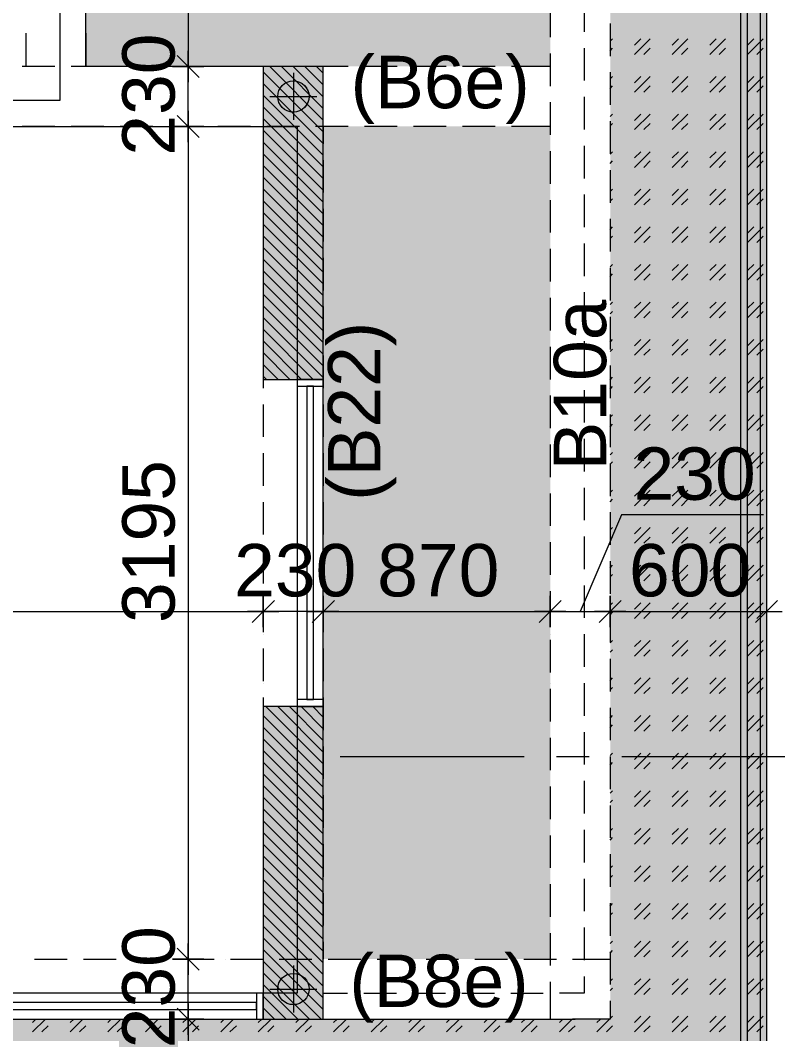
# Model space of a CAD drawing. Header units: millimetres. Extents: x -1303 to 98744, y -1303 to 90097.
# Drawn here: x 72362 to 75293, y 65976 to 69865 of the extents above; entities that cross this region are included whole.
import ezdxf

# ---------------------------------------------------------------- set-up
doc = ezdxf.new("R2010")
doc.units = ezdxf.units.MM
doc.layers.add('PDF_Geometry', color=7, linetype='Continuous')
doc.layers.add('PDF_Text', color=7, linetype='Continuous')
doc.layers.add('PDF_Solid Fills', color=192, linetype='Continuous', true_color=0xc2c0c0c0)
doc.styles.add('PDF ArialMT', font='arial.ttf')

msp = doc.modelspace()

# ---------------------------------------------------------------- linework, layer by layer
at = {"layer": 'PDF_Geometry', "color": 9, "lineweight": 0, "true_color": 0xc0c0c0}
for points in [[(74023.61861, 81272.1461), (75223.66506, 81272.1461), (75223.66506, 65432.01731), (71793.62796, 65432.01731)], [(74023.61861, 81247.60021), (75199.11916, 81247.60021), (75199.11916, 65457.40619), (71793.62796, 65457.40619)], [(74023.61861, 81197.67369), (75149.19264, 81197.67369), (75149.19264, 65507.33684), (71793.62796, 65507.33684)], [(74023.61861, 81172.2848), (75123.80375, 81172.2848), (75123.80375, 65531.87861), (71793.62796, 65531.87861)], [(74523.7764, 69946.16488), (74523.7764, 69820.90641)], [(74623.6377, 69852.22103), (74623.6377, 69726.97084)], [(74523.7764, 69758.28545), (74523.7764, 69633.87825)], [(74623.6377, 69665.19286), (74623.6377, 69539.94267)], [(74523.7764, 69571.24902), (74523.7764, 69445.99883)], [(74623.6377, 69477.31344), (74623.6377, 69352.06324)], [(74523.7764, 69383.37786), (74523.7764, 69258.1194)], [(74623.6377, 69289.43402), (74623.6377, 69165.02681)], [(74523.7764, 69196.34143), (74523.7764, 69071.09123)], [(74623.6377, 69102.40585), (74623.6377, 68977.15566)], [(74523.7764, 69008.462), (74523.7764, 68883.21181)], [(74623.6377, 68914.52643), (74623.6377, 68790.11922)], [(74523.7764, 68821.43384), (74523.7764, 68696.18364)], [(74623.6377, 68727.49826), (74623.6377, 68602.2398)], [(74523.7764, 68633.55442), (74523.7764, 68508.30422)], [(74623.6377, 68539.61883), (74623.6377, 68414.36864)], [(74523.7764, 68445.67499), (74523.7764, 68321.27605)], [(74623.6377, 68352.5824), (74623.6377, 68227.33221)], [(74523.7764, 68258.64682), (74523.7764, 68133.39663)], [(74623.6377, 68164.71125), (74623.6377, 68039.45278)], [(74523.7764, 68070.7674), (74523.7764, 67946.36433)], [(74623.6377, 67977.67481), (74623.6377, 67852.42462)], [(74523.7764, 67883.73923), (74523.7764, 67758.4849)], [(74623.6377, 67789.79952), (74623.6377, 67664.5452)], [(74523.7764, 67695.85981), (74523.7764, 67571.45261)], [(74623.6377, 67601.92009), (74623.6377, 67477.51702)], [(74523.7764, 67508.8275), (74523.7764, 67383.57732)], [(74623.6377, 67414.8878), (74623.6377, 67289.6376)], [(74523.7764, 67320.95221), (74523.7764, 67195.69789)], [(74623.6377, 67227.01251), (74623.6377, 67102.6053)], [(74523.7764, 67133.91992), (74523.7764, 67008.66559)], [(74623.6377, 67039.9802), (74623.6377, 66914.73001)], [(74523.7764, 66946.04049), (74523.7764, 66820.7903)], [(74623.6377, 66852.10078), (74623.6377, 66727.69771)], [(74523.7764, 66758.1652), (74523.7764, 66633.758)], [(74623.6377, 66665.07261), (74623.6377, 66539.81828)], [(74523.7764, 66571.1329), (74523.7764, 66445.87858)], [(74623.6377, 66477.19319), (74623.6377, 66351.94299)], [(74523.7764, 66383.25347), (74523.7764, 66258.8504)], [(74623.6377, 66290.16089), (74623.6377, 66164.9107)], [(74523.7764, 66196.22118), (74523.7764, 66131.90596), (74429.84082, 66131.90596)], [(73523.45256, 66131.90596), (73617.39641, 66131.90596)], [(73680.01737, 66131.90596), (73805.27583, 66131.90596)], [(73867.8968, 66131.90596), (73992.304, 66131.90596)], [(74054.93323, 66131.90596), (74180.18342, 66131.90596)], [(74242.80438, 66131.90596), (74367.21159, 66131.90596)], [(74623.6377, 66102.2856), (74623.6377, 66032.04053), (74479.76734, 66032.04053)], [(73523.45256, 66032.04053), (73667.32293, 66032.04053)], [(73729.95216, 66032.04053), (73855.20235, 66032.04053)], [(73917.83158, 66032.04053), (74042.23879, 66032.04053)], [(74104.85975, 66032.04053), (74230.10994, 66032.04053)], [(74292.73917, 66032.04053), (74417.98937, 66032.04053)]]:
    msp.add_lwpolyline(points, dxfattribs=at)
at = {"layer": 'PDF_Geometry', "color": 122, "lineweight": 0, "true_color": 0x00b88a}
for points in [[(73005.52587, 75592.64692), (73005.52587, 75612.11835), (73005.52587, 69707.50767), (73005.52587, 69726.97084)], [(73005.52587, 69456.99902), (73005.52587, 69687.19326)], [(73005.52587, 69417.22971), (73005.52587, 69437.53586), (73005.52587, 66282.54505), (73005.52587, 66302.00821)], [(75211.8136, 67967.52174), (74667.64677, 67967.52174), (74508.54472, 67596.84149)], [(75181.35025, 67553.68369), (75265.97987, 67639.15631)], [(75223.66506, 67656.92935), (75223.66506, 67536.75776)], [(68724.10977, 67596.84149), (68703.79535, 67596.84149), (73273.79516, 67596.84149), (73253.48901, 67596.84149)], [(73523.45256, 67596.84149), (73294.10958, 67596.84149)], [(73564.0814, 67596.84149), (73543.76698, 67596.84149), (74373.9803, 67596.84149)], [(74413.75789, 67596.84149), (74604.17455, 67596.84149)], [(74643.95212, 67596.84149), (75204.2019, 67596.84149)], [(75163.58134, 67596.84149), (75283.74879, 67596.84149)], [(73005.52587, 66032.04053), (73005.52587, 66262.23477)], [(73005.52587, 65992.26708), (73005.52587, 66012.57737), (73005.52587, 61952.04542), (73005.52587, 61972.35983)]]:
    msp.add_lwpolyline(points, dxfattribs=at)
at = {"layer": 'PDF_Geometry', "color": 9, "lineweight": 0, "true_color": 0xc0c0c0}
for points in [[(73423.59126, 69456.99902), (73423.59126, 68487.14681), (73523.45256, 68487.14681), (73523.45256, 69687.19326), (72613.68408, 69687.19326), (72613.68408, 69987.62844), (72513.82278, 69987.62844), (72513.82278, 69556.8686), (69473.92495, 69556.8686), (69473.92495, 69456.99902)], [(73423.59126, 68460.91494), (73523.45422, 68460.91494), (73523.45422, 68487.15012), (73423.59126, 68487.15012)], [(73423.59126, 67232.09111), (73523.45422, 67232.09111), (73523.45422, 68487.14849), (73423.59126, 68487.14849)], [(73460.8316, 67258.32299), (73487.06678, 67258.32299), (73487.06678, 68460.91003), (73460.8316, 68460.91003)], [(73423.59126, 67232.09111), (73523.45422, 67232.09111), (73523.45422, 67258.32629), (73423.59126, 67258.32629)], [(73423.59126, 67232.09111), (73423.59126, 66131.90596), (73294.10958, 66131.90596), (73294.10958, 66032.04053), (73523.45256, 66032.04053), (73523.45256, 67232.09111)], [(71793.62796, 66032.04053), (73294.11126, 66032.04053), (73294.11126, 66131.90348), (71793.62796, 66131.90348)], [(73267.87771, 66032.04053), (73294.11289, 66032.04053), (73294.11289, 66131.90348), (73267.87771, 66131.90348)], [(71819.85984, 66069.27674), (73267.8728, 66069.27674), (73267.8728, 66095.51192), (71819.85984, 66095.51192)]]:
    msp.add_lwpolyline(points, close=True, dxfattribs=at)
at = {"layer": 'PDF_Geometry', "color": 157, "lineweight": 0, "true_color": 0x3f5f7f}
for points in [[(74393.45174, 69925.00747), (74393.45174, 69799.74901)], [(74623.6377, 69852.22103), (74623.6377, 69726.97084)], [(72383.49811, 69815.83194), (72383.49811, 69687.19326)], [(72613.68408, 69815.83194), (72613.68408, 69687.19326)], [(74393.45174, 69737.12804), (74393.45174, 69611.87785)], [(72495.2026, 69687.19326), (72369.95241, 69687.19326)], [(72682.23904, 69687.19326), (72557.83183, 69687.19326)], [(72870.11846, 69687.19326), (72744.86, 69687.19326)], [(73057.98962, 69687.19326), (72932.73943, 69687.19326)], [(73245.02605, 69687.19326), (73119.77586, 69687.19326)], [(73432.90548, 69687.19326), (73307.64701, 69687.19326)], [(73619.93364, 69687.19326), (73494.68345, 69687.19326)], [(73807.81306, 69687.19326), (73682.56288, 69687.19326)], [(73994.84124, 69687.19326), (73870.43403, 69687.19326)], [(74182.72066, 69687.19326), (74057.47046, 69687.19326)], [(74393.45174, 69687.19326), (74245.34989, 69687.19326)], [(74623.6377, 69665.19286), (74623.6377, 69539.94267)], [(74393.45174, 69550.09161), (74393.45174, 69424.84142)], [(72495.2026, 69456.99902), (72369.95241, 69456.99902)], [(72682.23904, 69456.99902), (72557.83183, 69456.99902)], [(72870.11846, 69456.99902), (72744.86, 69456.99902)], [(73057.98962, 69456.99902), (72932.73943, 69456.99902)], [(73245.02605, 69456.99902), (73119.77586, 69456.99902)], [(73294.10958, 69456.99902), (73294.10958, 69390.98957)], [(73432.90548, 69456.99902), (73307.64701, 69456.99902)], [(73619.93364, 69456.99902), (73494.68345, 69456.99902)], [(73523.45256, 69456.99902), (73523.45256, 69390.98957)], [(73807.81306, 69456.99902), (73682.56288, 69456.99902)], [(73994.84124, 69456.99902), (73870.43403, 69456.99902)], [(74182.72066, 69456.99902), (74057.47046, 69456.99902)], [(74393.45174, 69456.99902), (74245.34989, 69456.99902)], [(74623.6377, 69477.31344), (74623.6377, 69352.06324)], [(74393.45174, 69362.22046), (74393.45174, 69236.96199)], [(73294.10958, 69328.36861), (73294.10958, 69203.9614)], [(73523.45256, 69328.36861), (73523.45256, 69203.9614)], [(74623.6377, 69289.43402), (74623.6377, 69165.02681)], [(74393.45174, 69175.18402), (74393.45174, 69049.93383)], [(73294.10958, 69141.33217), (73294.10958, 69016.08198)], [(73523.45256, 69141.33217), (73523.45256, 69016.08198)], [(74623.6377, 69102.40585), (74623.6377, 68977.15566)], [(74393.45174, 68987.30459), (74393.45174, 68862.05441)], [(73294.10958, 68953.45274), (73294.10958, 68828.20256)], [(73523.45256, 68953.45274), (73523.45256, 68828.20256)], [(74623.6377, 68914.52643), (74623.6377, 68790.11922)], [(74393.45174, 68799.43344), (74393.45174, 68675.02623)], [(73294.10958, 68766.42458), (73294.10958, 68641.17438)], [(73523.45256, 68766.42458), (73523.45256, 68641.17438)], [(74623.6377, 68727.49826), (74623.6377, 68602.2398)], [(74393.45174, 68612.39701), (74393.45174, 68487.14681)], [(73294.10958, 68578.54516), (73294.10958, 68453.29496)], [(73523.45256, 68578.54516), (73523.45256, 68453.29496)], [(74623.6377, 68539.61883), (74623.6377, 68414.36864)], [(74393.45174, 68424.51758), (74393.45174, 68300.11865)], [(73294.10958, 68390.66573), (73294.10958, 68266.2668)], [(73523.45256, 68390.66573), (73523.45256, 68266.2668)], [(74623.6377, 68352.5824), (74623.6377, 68227.33221)], [(74393.45174, 68237.48942), (74393.45174, 68112.23922)], [(73294.10958, 68203.63756), (73294.10958, 68078.38737)], [(73523.45256, 68203.63756), (73523.45256, 68078.38737)], [(74623.6377, 68164.71125), (74623.6377, 68039.45278)], [(73294.10958, 68015.75814), (73294.10958, 67891.35507)], [(73523.45256, 68015.75814), (73523.45256, 67891.35507)], [(74393.45174, 68049.60999), (74393.45174, 67925.20692)], [(74623.6377, 67977.67481), (74623.6377, 67852.42462)], [(74393.45174, 67862.58182), (74393.45174, 67737.32749)], [(73294.10958, 67828.72997), (73294.10958, 67703.47564)], [(73523.45256, 67828.72997), (73523.45256, 67703.47564)], [(74623.6377, 67789.79952), (74623.6377, 67664.5452)], [(74393.45174, 67674.7024), (74393.45174, 67549.4522)], [(73294.10958, 67640.85055), (73294.10958, 67516.44335)], [(73523.45256, 67640.85055), (73523.45256, 67516.44335)], [(74623.6377, 67601.92009), (74623.6377, 67477.51702)], [(74393.45174, 67487.6701), (74393.45174, 67362.41991)], [(73294.10958, 67453.81825), (73294.10958, 67328.56806)], [(73523.45256, 67453.81825), (73523.45256, 67328.56806)], [(74623.6377, 67414.8878), (74623.6377, 67289.6376)], [(74393.45174, 67299.79481), (74393.45174, 67174.54048)], [(73294.10958, 67265.94296), (73294.10958, 67140.68863)], [(73523.45256, 67265.94296), (73523.45256, 67140.68863)], [(74623.6377, 67227.01251), (74623.6377, 67102.6053)], [(74393.45174, 67111.91539), (74393.45174, 66987.50819)], [(73294.10958, 67078.91066), (73294.10958, 66953.65633)], [(73523.45256, 67078.91066), (73523.45256, 66953.65633)], [(74623.6377, 67039.9802), (74623.6377, 66914.73001)], [(73294.10958, 66891.03123), (73294.10958, 66765.78104)], [(73523.45256, 66891.03123), (73523.45256, 66765.78104)], [(74393.45174, 66924.88308), (74393.45174, 66799.63289)], [(74623.6377, 66852.10078), (74623.6377, 66727.69771)], [(74393.45174, 66737.00779), (74393.45174, 66612.60059)], [(73294.10958, 66703.15594), (73294.10958, 66578.74874)], [(73523.45256, 66703.15594), (73523.45256, 66578.74874)], [(74623.6377, 66665.07261), (74623.6377, 66539.81828)], [(74393.45174, 66549.9755), (74393.45174, 66424.72117)], [(73294.10958, 66516.12365), (73294.10958, 66390.86932)], [(73523.45256, 66516.12365), (73523.45256, 66390.86932)], [(74623.6377, 66477.19319), (74623.6377, 66351.94299)], [(74393.45174, 66362.09607), (74393.45174, 66237.693)], [(73294.10958, 66328.24422), (73294.10958, 66262.23477)], [(73523.45256, 66328.24422), (73523.45256, 66262.23477)], [(74623.6377, 66290.16089), (74623.6377, 66164.9107)], [(72417.34996, 66262.23477), (72542.60015, 66262.23477)], [(72605.22112, 66262.23477), (72730.47958, 66262.23477)], [(72792.25755, 66262.23477), (72917.50775, 66262.23477)], [(72980.13698, 66262.23477), (73105.38717, 66262.23477)], [(73168.00813, 66262.23477), (73292.41534, 66262.23477)], [(73355.04456, 66262.23477), (73480.29476, 66262.23477)], [(73542.92399, 66262.23477), (73667.32293, 66262.23477)], [(73729.95216, 66262.23477), (73855.20235, 66262.23477)], [(73917.83158, 66262.23477), (74042.23879, 66262.23477)], [(74104.85975, 66262.23477), (74230.10994, 66262.23477)], [(74292.73917, 66262.23477), (74417.98937, 66262.23477)], [(74479.76734, 66262.23477), (74623.6377, 66262.23477)], [(74393.45174, 66175.06377), (74393.45174, 66032.04053)], [(74623.6377, 66102.2856), (74623.6377, 66032.04053), (74552.55378, 66032.04053)], [(72302.24871, 66032.04053), (72427.4989, 66032.04053)], [(72490.12813, 66032.04053), (72615.37833, 66032.04053)], [(72678.00755, 66032.04053), (72802.41476, 66032.04053)], [(72865.03573, 66032.04053), (72990.28592, 66032.04053)], [(73052.91515, 66032.04053), (73177.32235, 66032.04053)], [(73239.94331, 66032.04053), (73365.20178, 66032.04053)], [(73427.82274, 66032.04053), (73552.22994, 66032.04053)], [(73614.85918, 66032.04053), (73740.10936, 66032.04053)], [(73802.73033, 66032.04053), (73927.98879, 66032.04053)], [(73989.76676, 66032.04053), (74115.01696, 66032.04053)], [(74177.64619, 66032.04053), (74302.89638, 66032.04053)], [(74365.51734, 66032.04053), (74489.92455, 66032.04053)]]:
    msp.add_lwpolyline(points, dxfattribs=at)
at = {"layer": 'PDF_Geometry', "lineweight": 0}
for points in [[(75223.66506, 69852.22103), (75223.66506, 69726.97084)], [(74623.6377, 69784.51733), (74632.95192, 69793.83155)], [(74717.58155, 69733.73956), (74777.66528, 69793.83155)], [(74717.58155, 69769.28565), (74741.27619, 69793.83155)], [(74861.45191, 69733.73956), (74921.53565, 69793.83155)], [(74861.45191, 69769.28565), (74885.98954, 69793.83155)], [(75006.16527, 69733.73956), (75066.25727, 69793.83155)], [(75006.16527, 69769.28565), (75029.85991, 69793.83155)], [(75150.03564, 69733.73956), (75210.12763, 69793.83155)], [(75150.03564, 69769.28565), (75174.58153, 69793.83155)], [(74623.6377, 69748.12824), (74632.95192, 69757.43419)], [(74753.12765, 69733.73956), (74777.66528, 69757.43419)], [(74897.841, 69733.73956), (74921.53565, 69757.43419)], [(75041.71136, 69733.73956), (75066.25727, 69757.43419)], [(75186.42472, 69733.73956), (75210.12763, 69757.43419)], [(73005.52587, 69687.19326), (73005.52587, 69687.19326)], [(73005.52587, 69687.19326), (73005.52587, 69687.19326)], [(73086.767, 69687.19326), (73086.767, 69687.19326)], [(73086.767, 69687.19326), (73086.767, 69687.19326)], [(73149.39623, 69687.19326), (73149.39623, 69687.19326)], [(73149.39623, 69687.19326), (73149.39623, 69687.19326)], [(73212.0172, 69687.19326), (73212.0172, 69687.19326)], [(73212.0172, 69687.19326), (73212.0172, 69687.19326)], [(73294.10958, 69687.19326), (73294.10958, 69687.19326)], [(73294.10958, 69687.19326), (73294.10958, 69687.19326)], [(73318.65548, 69687.19326), (73523.45256, 69481.54492)], [(73363.50753, 69687.19326), (73523.45256, 69526.39697)], [(73408.35958, 69687.19326), (73523.45256, 69571.24902)], [(73453.21163, 69687.19326), (73523.45256, 69616.95232)], [(73498.06367, 69687.19326), (73523.45256, 69661.80437)], [(73294.10958, 69666.88711), (73523.45256, 69436.69287)], [(74623.6377, 69639.80397), (74632.95192, 69649.10993)], [(74717.58155, 69589.0262), (74777.66528, 69649.10993)], [(74717.58155, 69625.41529), (74741.27619, 69649.10993)], [(74861.45191, 69589.0262), (74921.53565, 69649.10993)], [(74861.45191, 69625.41529), (74885.98954, 69649.10993)], [(75006.16527, 69589.0262), (75066.25727, 69649.10993)], [(75006.16527, 69625.41529), (75029.85991, 69649.10993)], [(75150.03564, 69589.0262), (75210.12763, 69649.10993)], [(75150.03564, 69625.41529), (75174.58153, 69649.10993)], [(75223.66506, 69665.19286), (75223.66506, 69539.94267)], [(73294.10958, 69622.02679), (73523.45256, 69391.84083)], [(74623.6377, 69603.41489), (74632.95192, 69613.56383)], [(74753.12765, 69589.0262), (74777.66528, 69613.56383)], [(74897.841, 69589.0262), (74921.53565, 69613.56383)], [(75041.71136, 69589.0262), (75066.25727, 69613.56383)], [(75186.42472, 69589.0262), (75210.12763, 69613.56383)], [(73294.10958, 69577.17475), (73523.45256, 69346.98051)], [(73294.10958, 69532.3227), (73523.45256, 69302.12846)], [(74623.6377, 69495.93361), (74632.95192, 69505.23957)], [(74717.58155, 69445.15583), (74777.66528, 69505.23957)], [(74717.58155, 69480.70193), (74741.27619, 69505.23957)], [(74861.45191, 69445.15583), (74921.53565, 69505.23957)], [(74861.45191, 69480.70193), (74885.98954, 69505.23957)], [(75006.16527, 69445.15583), (75066.25727, 69505.23957)], [(75006.16527, 69480.70193), (75029.85991, 69505.23957)], [(75150.03564, 69445.15583), (75210.12763, 69505.23957)], [(75150.03564, 69480.70193), (75174.58153, 69505.23957)], [(73005.52587, 69456.99902), (73005.52587, 69456.99902)], [(73005.52587, 69456.99902), (73005.52587, 69456.99902)], [(73086.767, 69456.99902), (73086.767, 69456.99902)], [(73086.767, 69456.99902), (73086.767, 69456.99902)], [(73149.39623, 69456.99902), (73149.39623, 69456.99902)], [(73149.39623, 69456.99902), (73149.39623, 69456.99902)], [(73212.0172, 69456.99902), (73212.0172, 69456.99902)], [(73212.0172, 69456.99902), (73212.0172, 69456.99902)], [(73294.10958, 69487.47064), (73523.45256, 69257.27641)], [(73294.10958, 69456.99902), (73294.10958, 69456.99902)], [(73294.10958, 69456.99902), (73294.10958, 69456.99902)], [(74623.6377, 69459.54453), (74632.95192, 69468.85048)], [(74753.12765, 69445.15583), (74777.66528, 69468.85048)], [(74897.841, 69445.15583), (74921.53565, 69468.85048)], [(75041.71136, 69445.15583), (75066.25727, 69468.85048)], [(75186.42472, 69445.15583), (75210.12763, 69468.85048)], [(75223.66506, 69477.31344), (75223.66506, 69352.06324)], [(73294.10958, 69442.6186), (73523.45256, 69212.42436)], [(73294.10958, 69397.75828), (73523.45256, 69167.57232)], [(73294.10958, 69352.90624), (73523.45256, 69122.712)], [(74623.6377, 69351.21199), (74632.95192, 69360.52621)], [(74717.58155, 69300.43421), (74777.66528, 69360.52621)], [(74717.58155, 69336.83157), (74741.27619, 69360.52621)], [(74861.45191, 69300.43421), (74921.53565, 69360.52621)], [(74861.45191, 69336.83157), (74885.98954, 69360.52621)], [(75006.16527, 69300.43421), (75066.25727, 69360.52621)], [(75006.16527, 69336.83157), (75029.85991, 69360.52621)], [(75150.03564, 69300.43421), (75210.12763, 69360.52621)], [(75150.03564, 69336.83157), (75174.58153, 69360.52621)], [(73294.10958, 69308.05419), (73523.45256, 69077.85995)], [(74623.6377, 69315.67416), (74632.95192, 69324.98011)], [(74753.12765, 69300.43421), (74777.66528, 69324.98011)], [(74897.841, 69300.43421), (74921.53565, 69324.98011)], [(75041.71136, 69300.43421), (75066.25727, 69324.98011)], [(75186.42472, 69300.43421), (75210.12763, 69324.98011)], [(73294.10958, 69263.20214), (73523.45256, 69033.0079)], [(75223.66506, 69289.43402), (75223.66506, 69165.02681)], [(73294.10958, 69218.35009), (73523.45256, 68988.15585)], [(74623.6377, 69207.34162), (74632.95192, 69216.65584)], [(74717.58155, 69156.56385), (74777.66528, 69216.65584)], [(74717.58155, 69192.10995), (74741.27619, 69216.65584)], [(74861.45191, 69156.56385), (74921.53565, 69216.65584)], [(74861.45191, 69192.10995), (74885.98954, 69216.65584)], [(75006.16527, 69156.56385), (75066.25727, 69216.65584)], [(75006.16527, 69192.10995), (75029.85991, 69216.65584)], [(75150.03564, 69156.56385), (75210.12763, 69216.65584)], [(75150.03564, 69192.10995), (75174.58153, 69216.65584)], [(73294.10958, 69172.64679), (73523.45256, 68943.30381)], [(74623.6377, 69170.95254), (74632.95192, 69180.26676)], [(74753.12765, 69156.56385), (74777.66528, 69180.26676)], [(74897.841, 69156.56385), (74921.53565, 69180.26676)], [(75041.71136, 69156.56385), (75066.25727, 69180.26676)], [(75186.42472, 69156.56385), (75210.12763, 69180.26676)], [(73294.10958, 69127.79473), (73523.45256, 68898.44349)], [(73294.10958, 69082.94269), (73523.45256, 68853.59144)], [(74623.6377, 69062.62827), (74632.95192, 69071.93422)], [(74717.58155, 69011.8505), (74777.66528, 69071.93422)], [(74717.58155, 69048.23958), (74741.27619, 69071.93422)], [(74861.45191, 69011.8505), (74921.53565, 69071.93422)], [(74861.45191, 69048.23958), (74885.98954, 69071.93422)], [(75006.16527, 69011.8505), (75066.25727, 69071.93422)], [(75006.16527, 69048.23958), (75029.85991, 69071.93422)], [(75150.03564, 69011.8505), (75210.12763, 69071.93422)], [(75150.03564, 69048.23958), (75174.58153, 69071.93422)], [(75223.66506, 69102.40585), (75223.66506, 68977.15566)], [(73294.10958, 69038.08237), (73523.45256, 68808.73939)], [(74623.6377, 69027.08218), (74632.95192, 69036.3964)], [(74753.12765, 69011.8505), (74777.66528, 69036.3964)], [(74897.841, 69011.8505), (74921.53565, 69036.3964)], [(75041.71136, 69011.8505), (75066.25727, 69036.3964)], [(75186.42472, 69011.8505), (75210.12763, 69036.3964)], [(73294.10958, 68993.23033), (73523.45256, 68763.03609)], [(73294.10958, 68948.37828), (73523.45256, 68718.18404)], [(74623.6377, 68918.75791), (74632.95192, 68928.06386)], [(74717.58155, 68867.98013), (74777.66528, 68928.06386)], [(74717.58155, 68904.36922), (74741.27619, 68928.06386)], [(74861.45191, 68867.98013), (74921.53565, 68928.06386)], [(74861.45191, 68904.36922), (74885.98954, 68928.06386)], [(75006.16527, 68867.98013), (75066.25727, 68928.06386)], [(75006.16527, 68904.36922), (75029.85991, 68928.06386)], [(75150.03564, 68867.98013), (75210.12763, 68928.06386)], [(75150.03564, 68904.36922), (75174.58153, 68928.06386)], [(75223.66506, 68914.52643), (75223.66506, 68790.11922)], [(73294.10958, 68903.52622), (73523.45256, 68673.33199)], [(74623.6377, 68882.36882), (74632.95192, 68891.67478)], [(74753.12765, 68867.98013), (74777.66528, 68891.67478)], [(74897.841, 68867.98013), (74921.53565, 68891.67478)], [(75041.71136, 68867.98013), (75066.25727, 68891.67478)], [(75186.42472, 68867.98013), (75210.12763, 68891.67478)], [(73294.10958, 68858.67418), (73523.45256, 68628.47994)], [(73294.10958, 68813.81386), (73523.45256, 68583.6279)], [(73294.10958, 68768.96182), (73523.45256, 68538.76758)], [(74623.6377, 68774.04455), (74632.95192, 68783.3505)], [(74717.58155, 68723.26678), (74777.66528, 68783.3505)], [(74717.58155, 68759.65586), (74741.27619, 68783.3505)], [(74861.45191, 68723.26678), (74921.53565, 68783.3505)], [(74861.45191, 68759.65586), (74885.98954, 68783.3505)], [(75006.16527, 68723.26678), (75066.25727, 68783.3505)], [(75006.16527, 68759.65586), (75029.85991, 68783.3505)], [(75150.03564, 68723.26678), (75210.12763, 68783.3505)], [(75150.03564, 68759.65586), (75174.58153, 68783.3505)], [(73294.10958, 68724.10977), (73523.45256, 68493.91553)], [(74623.6377, 68738.49845), (74632.95192, 68747.80441)], [(74753.12765, 68723.26678), (74777.66528, 68747.80441)], [(74897.841, 68723.26678), (74921.53565, 68747.80441)], [(75041.71136, 68723.26678), (75066.25727, 68747.80441)], [(75186.42472, 68723.26678), (75210.12763, 68747.80441)], [(75223.66506, 68727.49826), (75223.66506, 68602.2398)], [(73294.10958, 68679.25771), (73485.36923, 68487.14681)], [(74623.6377, 68630.17419), (74632.95192, 68639.48014)], [(74717.58155, 68579.39641), (74777.66528, 68639.48014)], [(74717.58155, 68615.78549), (74741.27619, 68639.48014)], [(74861.45191, 68579.39641), (74921.53565, 68639.48014)], [(74861.45191, 68615.78549), (74885.98954, 68639.48014)], [(75006.16527, 68579.39641), (75066.25727, 68639.48014)], [(75006.16527, 68615.78549), (75029.85991, 68639.48014)], [(75150.03564, 68579.39641), (75210.12763, 68639.48014)], [(75150.03564, 68615.78549), (75174.58153, 68639.48014)], [(73294.10958, 68634.40567), (73440.51719, 68487.14681)], [(74623.6377, 68593.77683), (74632.95192, 68603.09105)], [(74753.12765, 68579.39641), (74777.66528, 68603.09105)], [(74897.841, 68579.39641), (74921.53565, 68603.09105)], [(75041.71136, 68579.39641), (75066.25727, 68603.09105)], [(75186.42472, 68579.39641), (75210.12763, 68603.09105)], [(73294.10958, 68589.54535), (73395.66513, 68487.14681)], [(73294.10958, 68544.69331), (73350.81308, 68487.14681)], [(75223.66506, 68539.61883), (75223.66506, 68414.36864)], [(73294.10958, 68499.84126), (73305.96104, 68487.14681)], [(74623.6377, 68485.45257), (74632.95192, 68495.60978)], [(74717.58155, 68435.52605), (74777.66528, 68495.60978)], [(74717.58155, 68471.06387), (74741.27619, 68495.60978)], [(74861.45191, 68435.52605), (74921.53565, 68495.60978)], [(74861.45191, 68471.06387), (74885.98954, 68495.60978)], [(75006.16527, 68435.52605), (75066.25727, 68495.60978)], [(75006.16527, 68471.06387), (75029.85991, 68495.60978)], [(75150.03564, 68435.52605), (75210.12763, 68495.60978)], [(75150.03564, 68471.06387), (75174.58153, 68495.60978)], [(74623.6377, 68449.90647), (74632.95192, 68459.22069)], [(74753.12765, 68435.52605), (74777.66528, 68459.22069)], [(74897.841, 68435.52605), (74921.53565, 68459.22069)], [(75041.71136, 68435.52605), (75066.25727, 68459.22069)], [(75186.42472, 68435.52605), (75210.12763, 68459.22069)], [(74623.6377, 68341.58221), (74632.95192, 68350.89642)], [(74717.58155, 68290.80443), (74777.66528, 68350.89642)], [(74717.58155, 68327.19351), (74741.27619, 68350.89642)], [(74861.45191, 68290.80443), (74921.53565, 68350.89642)], [(74861.45191, 68327.19351), (74885.98954, 68350.89642)], [(75006.16527, 68290.80443), (75066.25727, 68350.89642)], [(75006.16527, 68327.19351), (75029.85991, 68350.89642)], [(75150.03564, 68290.80443), (75210.12763, 68350.89642)], [(75150.03564, 68327.19351), (75174.58153, 68350.89642)], [(75223.66506, 68352.5824), (75223.66506, 68227.33221)], [(74623.6377, 68305.19312), (74632.95192, 68315.35032)], [(74753.12765, 68290.80443), (74777.66528, 68315.35032)], [(74897.841, 68290.80443), (74921.53565, 68315.35032)], [(75041.71136, 68290.80443), (75066.25727, 68315.35032)], [(75186.42472, 68290.80443), (75210.12763, 68315.35032)], [(74623.6377, 68197.71184), (74632.95192, 68207.02606)], [(74623.6377, 68161.32275), (74632.95192, 68170.6287)], [(74717.58155, 68146.93406), (74777.66528, 68207.02606)], [(74717.58155, 68182.48016), (74741.27619, 68207.02606)], [(74753.12765, 68146.93406), (74777.66528, 68170.6287)], [(74861.45191, 68146.93406), (74921.53565, 68207.02606)], [(74861.45191, 68182.48016), (74885.98954, 68207.02606)], [(74897.841, 68146.93406), (74921.53565, 68170.6287)], [(75006.16527, 68146.93406), (75066.25727, 68207.02606)], [(75006.16527, 68182.48016), (75029.85991, 68207.02606)], [(75041.71136, 68146.93406), (75066.25727, 68170.6287)], [(75150.03564, 68146.93406), (75210.12763, 68207.02606)], [(75150.03564, 68182.48016), (75174.58153, 68207.02606)], [(75186.42472, 68146.93406), (75210.12763, 68170.6287)], [(75223.66506, 68164.71125), (75223.66506, 68039.45278)], [(74623.6377, 68052.99848), (74632.95192, 68062.30444)], [(74717.58155, 68002.2207), (74777.66528, 68062.30444)], [(74717.58155, 68038.60979), (74741.27619, 68062.30444)], [(74861.45191, 68002.2207), (74921.53565, 68062.30444)], [(74861.45191, 68038.60979), (74885.98954, 68062.30444)], [(75006.16527, 68002.2207), (75066.25727, 68062.30444)], [(75006.16527, 68038.60979), (75029.85991, 68062.30444)], [(75150.03564, 68002.2207), (75210.12763, 68062.30444)], [(75150.03564, 68038.60979), (75174.58153, 68062.30444)], [(74623.6377, 68017.45239), (74632.95192, 68026.75834)], [(74753.12765, 68002.2207), (74777.66528, 68026.75834)], [(74897.841, 68002.2207), (74921.53565, 68026.75834)], [(75041.71136, 68002.2207), (75066.25727, 68026.75834)], [(75186.42472, 68002.2207), (75210.12763, 68026.75834)], [(75223.66506, 67977.67481), (75223.66506, 67852.42462)], [(74623.6377, 67909.12812), (74632.95192, 67918.43407)], [(74717.58155, 67858.35034), (74777.66528, 67918.43407)], [(74717.58155, 67893.8923), (74741.27619, 67918.43407)], [(74861.45191, 67858.35034), (74921.53565, 67918.43407)], [(74861.45191, 67893.8923), (74885.98954, 67918.43407)], [(75006.16527, 67858.35034), (75066.25727, 67918.43407)], [(75006.16527, 67893.8923), (75029.85991, 67918.43407)], [(75150.03564, 67858.35034), (75210.12763, 67918.43407)], [(75150.03564, 67893.8923), (75174.58153, 67918.43407)], [(74623.6377, 67872.7349), (74632.95192, 67882.04498)], [(74753.12765, 67858.35034), (74777.66528, 67882.04498)], [(74897.841, 67858.35034), (74921.53565, 67882.04498)], [(75041.71136, 67858.35034), (75066.25727, 67882.04498)], [(75186.42472, 67858.35034), (75210.12763, 67882.04498)], [(75223.66506, 67789.79952), (75223.66506, 67664.5452)], [(74623.6377, 67764.41063), (74632.95192, 67773.72071)], [(74717.58155, 67713.63286), (74777.66528, 67773.72071)], [(74717.58155, 67750.02194), (74741.27619, 67773.72071)], [(74861.45191, 67713.63286), (74921.53565, 67773.72071)], [(74861.45191, 67750.02194), (74885.98954, 67773.72071)], [(75006.16527, 67713.63286), (75066.25727, 67773.72071)], [(75006.16527, 67750.02194), (75029.85991, 67773.72071)], [(75150.03564, 67713.63286), (75210.12763, 67773.72071)], [(75150.03564, 67750.02194), (75174.58153, 67773.72071)], [(74623.6377, 67728.86453), (74632.95192, 67738.17462)], [(74753.12765, 67713.63286), (74777.66528, 67738.17462)], [(74897.841, 67713.63286), (74921.53565, 67738.17462)], [(75041.71136, 67713.63286), (75066.25727, 67738.17462)], [(75186.42472, 67713.63286), (75210.12763, 67738.17462)], [(74623.6377, 67620.54027), (74632.95192, 67629.85035)], [(74717.58155, 67569.76249), (74777.66528, 67629.85035)], [(74717.58155, 67605.30446), (74741.27619, 67629.85035)], [(74861.45191, 67569.76249), (74921.53565, 67629.85035)], [(74861.45191, 67605.30446), (74885.98954, 67629.85035)], [(75006.16527, 67569.76249), (75066.25727, 67629.85035)], [(75006.16527, 67605.30446), (75029.85991, 67629.85035)], [(75150.03564, 67569.76249), (75210.12763, 67629.85035)], [(75150.03564, 67605.30446), (75174.58153, 67629.85035)], [(73294.10958, 67596.84149), (73294.10958, 67596.84149)], [(73294.10958, 67596.84149), (73294.10958, 67596.84149)], [(73523.45256, 67596.84149), (73523.45256, 67596.84149)], [(73523.45256, 67596.84149), (73523.45256, 67596.84149)], [(74393.45174, 67596.84149), (74393.45174, 67596.84149)], [(74393.45174, 67596.84149), (74393.45174, 67596.84149)], [(74623.6377, 67596.84149), (74623.6377, 67596.84149)], [(74623.6377, 67596.84149), (74623.6377, 67596.84149)], [(74623.6377, 67584.14705), (74632.95192, 67593.45713)], [(74753.12765, 67569.76249), (74777.66528, 67593.45713)], [(74897.841, 67569.76249), (74921.53565, 67593.45713)], [(75041.71136, 67569.76249), (75066.25727, 67593.45713)], [(75186.42472, 67569.76249), (75210.12763, 67593.45713)], [(75223.66506, 67601.92009), (75223.66506, 67477.51702)], [(75223.66506, 67596.84149), (75223.66506, 67596.84149)], [(73294.10958, 67507.98039), (73294.10958, 67507.98039)], [(73294.10958, 67507.98039), (73294.10958, 67507.98039)], [(73523.45256, 67507.98039), (73523.45256, 67507.98039)], [(73523.45256, 67507.98039), (73523.45256, 67507.98039)], [(74393.45174, 67507.98039), (74393.45174, 67507.98039)], [(74393.45174, 67507.98039), (74393.45174, 67507.98039)], [(74623.6377, 67475.82278), (74632.95192, 67485.13287)], [(74717.58155, 67425.045), (74777.66528, 67485.13287)], [(74717.58155, 67461.43409), (74741.27619, 67485.13287)], [(74861.45191, 67425.045), (74921.53565, 67485.13287)], [(74861.45191, 67461.43409), (74885.98954, 67485.13287)], [(75006.16527, 67425.045), (75066.25727, 67485.13287)], [(75006.16527, 67461.43409), (75029.85991, 67485.13287)], [(75150.03564, 67425.045), (75210.12763, 67485.13287)], [(75150.03564, 67461.43409), (75174.58153, 67485.13287)], [(73294.10958, 67445.35528), (73294.10958, 67445.35528)], [(73294.10958, 67445.35528), (73294.10958, 67445.35528)], [(73523.45256, 67445.35528), (73523.45256, 67445.35528)], [(73523.45256, 67445.35528), (73523.45256, 67445.35528)], [(74393.45174, 67445.35528), (74393.45174, 67445.35528)], [(74393.45174, 67445.35528), (74393.45174, 67445.35528)], [(74623.6377, 67440.27669), (74632.95192, 67449.58677)], [(74753.12765, 67425.045), (74777.66528, 67449.58677)], [(74897.841, 67425.045), (74921.53565, 67449.58677)], [(75041.71136, 67425.045), (75066.25727, 67449.58677)], [(75186.42472, 67425.045), (75210.12763, 67449.58677)], [(75223.66506, 67414.8878), (75223.66506, 67289.6376)], [(73294.10958, 67382.73019), (73294.10958, 67382.73019)], [(73294.10958, 67382.73019), (73294.10958, 67382.73019)], [(73523.45256, 67382.73019), (73523.45256, 67382.73019)], [(73523.45256, 67382.73019), (73523.45256, 67382.73019)], [(74393.45174, 67382.73019), (74393.45174, 67382.73019)], [(74393.45174, 67382.73019), (74393.45174, 67382.73019)], [(73294.10958, 67320.95221), (73294.10958, 67320.95221)], [(73294.10958, 67320.95221), (73294.10958, 67320.95221)], [(73523.45256, 67320.95221), (73523.45256, 67320.95221)], [(73523.45256, 67320.95221), (73523.45256, 67320.95221)], [(74393.45174, 67320.95221), (74393.45174, 67320.95221)], [(74393.45174, 67320.95221), (74393.45174, 67320.95221)], [(74623.6377, 67331.95241), (74632.95192, 67341.2625)], [(74717.58155, 67281.17464), (74777.66528, 67341.2625)], [(74717.58155, 67317.56373), (74741.27619, 67341.2625)], [(74861.45191, 67281.17464), (74921.53565, 67341.2625)], [(74861.45191, 67317.56373), (74885.98954, 67341.2625)], [(75006.16527, 67281.17464), (75066.25727, 67341.2625)], [(75006.16527, 67317.56373), (75029.85991, 67341.2625)], [(75150.03564, 67281.17464), (75210.12763, 67341.2625)], [(75150.03564, 67317.56373), (75174.58153, 67341.2625)], [(74623.6377, 67295.56333), (74632.95192, 67304.86928)], [(74753.12765, 67281.17464), (74777.66528, 67304.86928)], [(74897.841, 67281.17464), (74921.53565, 67304.86928)], [(75041.71136, 67281.17464), (75066.25727, 67304.86928)], [(75186.42472, 67281.17464), (75210.12763, 67304.86928)], [(73294.10958, 67232.09111), (73294.10958, 67232.09111)], [(73294.10958, 67232.09111), (73294.10958, 67232.09111)], [(73294.10958, 67197.39214), (73523.45256, 66967.1979)], [(73304.26679, 67232.09111), (73523.45256, 67012.05408)], [(73349.11884, 67232.09111), (73523.45256, 67056.90613)], [(73393.97089, 67232.09111), (73523.45256, 67101.75818)], [(73438.82293, 67232.09111), (73523.45256, 67146.61436)], [(73483.68325, 67232.09111), (73523.45256, 67191.46641)], [(73523.45256, 67232.09111), (73523.45256, 67232.09111)], [(73523.45256, 67232.09111), (73523.45256, 67232.09111)], [(74393.45174, 67232.09111), (74393.45174, 67232.09111)], [(74393.45174, 67232.09111), (74393.45174, 67232.09111)], [(74623.6377, 67187.23492), (74632.95192, 67197.39214)], [(74717.58155, 67137.30427), (74777.66528, 67197.39214)], [(74717.58155, 67172.85037), (74741.27619, 67197.39214)], [(74861.45191, 67137.30427), (74921.53565, 67197.39214)], [(74861.45191, 67172.85037), (74885.98954, 67197.39214)], [(75006.16527, 67137.30427), (75066.25727, 67197.39214)], [(75006.16527, 67172.85037), (75029.85991, 67197.39214)], [(75150.03564, 67137.30427), (75210.12763, 67197.39214)], [(75150.03564, 67172.85037), (75174.58153, 67197.39214)], [(75223.66506, 67227.01251), (75223.66506, 67102.6053)], [(74623.6377, 67151.69296), (74632.95192, 67160.99892)], [(74753.12765, 67137.30427), (74777.66528, 67160.99892)], [(74897.841, 67137.30427), (74921.53565, 67160.99892)], [(75041.71136, 67137.30427), (75066.25727, 67160.99892)], [(75186.42472, 67137.30427), (75210.12763, 67160.99892)], [(73294.10958, 67152.53596), (73523.45256, 66922.34585)], [(73294.10958, 67107.6839), (73523.45256, 66877.48967)], [(73294.10958, 67062.83185), (73523.45256, 66832.63762)], [(74623.6377, 67043.36456), (74632.95192, 67052.67465)], [(74717.58155, 66992.58678), (74777.66528, 67052.67465)], [(74717.58155, 67028.98), (74741.27619, 67052.67465)], [(74861.45191, 66992.58678), (74921.53565, 67052.67465)], [(74861.45191, 67028.98), (74885.98954, 67052.67465)], [(75006.16527, 66992.58678), (75066.25727, 67052.67465)], [(75006.16527, 67028.98), (75029.85991, 67052.67465)], [(75150.03564, 66992.58678), (75210.12763, 67052.67465)], [(75150.03564, 67028.98), (75174.58153, 67052.67465)], [(73294.10958, 67017.97567), (73523.45256, 66787.78557)], [(74623.6377, 67006.97548), (74632.95192, 67016.28556)], [(74753.12765, 66992.58678), (74777.66528, 67016.28556)], [(74897.841, 66992.58678), (74921.53565, 67016.28556)], [(75041.71136, 66992.58678), (75066.25727, 67016.28556)], [(75186.42472, 66992.58678), (75210.12763, 67016.28556)], [(75223.66506, 67039.9802), (75223.66506, 66914.73001)], [(73294.10958, 66973.12363), (73523.45256, 66742.92939)], [(73294.10958, 66928.26745), (73523.45256, 66698.07734)], [(74623.6377, 66899.49419), (74632.95192, 66908.80428)], [(74717.58155, 66848.71642), (74777.66528, 66908.80428)], [(74717.58155, 66884.26252), (74741.27619, 66908.80428)], [(74861.45191, 66848.71642), (74921.53565, 66908.80428)], [(74861.45191, 66884.26252), (74885.98954, 66908.80428)], [(75006.16527, 66848.71642), (75066.25727, 66908.80428)], [(75006.16527, 66884.26252), (75029.85991, 66908.80428)], [(75150.03564, 66848.71642), (75210.12763, 66908.80428)], [(75150.03564, 66884.26252), (75174.58153, 66908.80428)], [(73294.10958, 66883.4154), (73523.45256, 66653.22116)], [(74623.6377, 66863.10511), (74632.95192, 66872.41519)], [(74753.12765, 66848.71642), (74777.66528, 66872.41519)], [(74897.841, 66848.71642), (74921.53565, 66872.41519)], [(75041.71136, 66848.71642), (75066.25727, 66872.41519)], [(75186.42472, 66848.71642), (75210.12763, 66872.41519)], [(75223.66506, 66852.10078), (75223.66506, 66727.69771)], [(73294.10958, 66838.56334), (73523.45256, 66608.36911)], [(73294.10958, 66792.86004), (73523.45256, 66563.51706)], [(73294.10958, 66748.00799), (73523.45256, 66518.66088)], [(74623.6377, 66754.77671), (74632.95192, 66764.08679)], [(74717.58155, 66703.99894), (74777.66528, 66764.08679)], [(74717.58155, 66740.39216), (74741.27619, 66764.08679)], [(74861.45191, 66703.99894), (74921.53565, 66764.08679)], [(74861.45191, 66740.39216), (74885.98954, 66764.08679)], [(75006.16527, 66703.99894), (75066.25727, 66764.08679)], [(75006.16527, 66740.39216), (75029.85991, 66764.08679)], [(75150.03564, 66703.99894), (75210.12763, 66764.08679)], [(75150.03564, 66740.39216), (75174.58153, 66764.08679)], [(73294.10958, 66703.15594), (73523.45256, 66473.80883)], [(74623.6377, 66718.38762), (74632.95192, 66728.54483)], [(74753.12765, 66703.99894), (74777.66528, 66728.54483)], [(74897.841, 66703.99894), (74921.53565, 66728.54483)], [(75041.71136, 66703.99894), (75066.25727, 66728.54483)], [(75186.42472, 66703.99894), (75210.12763, 66728.54483)], [(73294.10958, 66658.29976), (73523.45256, 66428.95265)], [(75223.66506, 66665.07261), (75223.66506, 66539.81828)], [(74623.6377, 66610.90635), (74632.95192, 66620.21643)], [(74717.58155, 66560.12857), (74777.66528, 66620.21643)], [(74717.58155, 66595.67467), (74741.27619, 66620.21643)], [(74861.45191, 66560.12857), (74921.53565, 66620.21643)], [(74861.45191, 66595.67467), (74885.98954, 66620.21643)], [(75006.16527, 66560.12857), (75066.25727, 66620.21643)], [(75006.16527, 66595.67467), (75029.85991, 66620.21643)], [(75150.03564, 66560.12857), (75210.12763, 66620.21643)], [(75150.03564, 66595.67467), (75174.58153, 66620.21643)], [(73294.10958, 66613.44772), (73523.45256, 66383.25347)], [(74623.6377, 66574.51726), (74632.95192, 66583.82735)], [(74753.12765, 66560.12857), (74777.66528, 66583.82735)], [(74897.841, 66560.12857), (74921.53565, 66583.82735)], [(75041.71136, 66560.12857), (75066.25727, 66583.82735)], [(75186.42472, 66560.12857), (75210.12763, 66583.82735)], [(73294.10958, 66568.59154), (73523.45256, 66338.40143)], [(73294.10958, 66523.73948), (73523.45256, 66293.54525)], [(73294.10958, 66478.88743), (73523.45256, 66248.6932)], [(74623.6377, 66466.19299), (74632.95192, 66475.49895)], [(74717.58155, 66415.41521), (74777.66528, 66475.49895)], [(74717.58155, 66451.8043), (74741.27619, 66475.49895)], [(74861.45191, 66415.41521), (74921.53565, 66475.49895)], [(74861.45191, 66451.8043), (74885.98954, 66475.49895)], [(75006.16527, 66415.41521), (75066.25727, 66475.49895)], [(75006.16527, 66451.8043), (75029.85991, 66475.49895)], [(75150.03564, 66415.41521), (75210.12763, 66475.49895)], [(75150.03564, 66451.8043), (75174.58153, 66475.49895)], [(75223.66506, 66477.19319), (75223.66506, 66351.94299)], [(73294.10958, 66434.03125), (73523.45256, 66203.84115)], [(74623.6377, 66430.64689), (74632.95192, 66439.95698)], [(74753.12765, 66415.41521), (74777.66528, 66439.95698)], [(74897.841, 66415.41521), (74921.53565, 66439.95698)], [(75041.71136, 66415.41521), (75066.25727, 66439.95698)], [(75186.42472, 66415.41521), (75210.12763, 66439.95698)], [(73294.10958, 66389.17921), (73523.45256, 66158.98497)], [(73294.10958, 66344.32303), (73523.45256, 66114.13292)], [(74623.6377, 66322.32262), (74632.95192, 66331.62858)], [(74717.58155, 66271.54485), (74777.66528, 66331.62858)], [(74717.58155, 66307.08681), (74741.27619, 66331.62858)], [(74861.45191, 66271.54485), (74921.53565, 66331.62858)], [(74861.45191, 66307.08681), (74885.98954, 66331.62858)], [(75006.16527, 66271.54485), (75066.25727, 66331.62858)], [(75006.16527, 66307.08681), (75029.85991, 66331.62858)], [(75150.03564, 66271.54485), (75210.12763, 66331.62858)], [(75150.03564, 66307.08681), (75174.58153, 66331.62858)], [(73294.10958, 66299.47097), (73523.45256, 66069.27674)], [(74623.6377, 66285.9294), (74632.95192, 66295.23949)], [(74753.12765, 66271.54485), (74777.66528, 66295.23949)], [(74897.841, 66271.54485), (74921.53565, 66295.23949)], [(75041.71136, 66271.54485), (75066.25727, 66295.23949)], [(75186.42472, 66271.54485), (75210.12763, 66295.23949)], [(75223.66506, 66290.16089), (75223.66506, 66164.9107)], [(73005.52587, 66262.23477), (73005.52587, 66262.23477)], [(73005.52587, 66262.23477), (73005.52587, 66262.23477)], [(73086.767, 66262.23477), (73086.767, 66262.23477)], [(73086.767, 66262.23477), (73086.767, 66262.23477)], [(73149.39623, 66262.23477), (73149.39623, 66262.23477)], [(73149.39623, 66262.23477), (73149.39623, 66262.23477)], [(73212.0172, 66262.23477), (73212.0172, 66262.23477)], [(73212.0172, 66262.23477), (73212.0172, 66262.23477)], [(73294.10958, 66262.23477), (73294.10958, 66262.23477)], [(73294.10958, 66262.23477), (73294.10958, 66262.23477)], [(73294.10958, 66254.61892), (73515.84085, 66032.04053)], [(73294.10958, 66209.76274), (73470.98881, 66032.04053)], [(74623.6377, 66177.60514), (74632.95192, 66186.91522)], [(74717.58155, 66126.82737), (74777.66528, 66186.91522)], [(74717.58155, 66163.21645), (74741.27619, 66186.91522)], [(74861.45191, 66126.82737), (74921.53565, 66186.91522)], [(74861.45191, 66163.21645), (74885.98954, 66186.91522)], [(75006.16527, 66126.82737), (75066.25727, 66186.91522)], [(75006.16527, 66163.21645), (75029.85991, 66186.91522)], [(75150.03564, 66126.82737), (75210.12763, 66186.91522)], [(75150.03564, 66163.21645), (75174.58153, 66186.91522)], [(73294.10958, 66164.9107), (73426.12849, 66032.04053)], [(74623.6377, 66142.05904), (74632.95192, 66151.36913)], [(74753.12765, 66126.82737), (74777.66528, 66151.36913)], [(74897.841, 66126.82737), (74921.53565, 66151.36913)], [(75041.71136, 66126.82737), (75066.25727, 66151.36913)], [(75186.42472, 66126.82737), (75210.12763, 66151.36913)], [(73294.10958, 66120.05452), (73381.27645, 66032.04053)], [(73294.10958, 66075.20246), (73336.4244, 66032.04053)], [(75223.66506, 66102.2856), (75223.66506, 65977.03127)], [(72409.72999, 65982.957), (72458.81352, 66032.04053)], [(72409.72999, 66019.34608), (72422.42443, 66032.04053)], [(72553.60035, 65982.957), (72602.68389, 66032.04053)], [(72553.60035, 66019.34608), (72567.13778, 66032.04053)], [(72697.47072, 65982.957), (72747.40551, 66032.04053)], [(72697.47072, 66019.34608), (72711.00815, 66032.04053)], [(72842.18407, 65982.957), (72891.27587, 66032.04053)], [(72842.18407, 66019.34608), (72855.72977, 66032.04053)], [(72986.05443, 65982.957), (73035.98922, 66032.04053)], [(72986.05443, 66019.34608), (72999.60013, 66032.04053)], [(73005.52587, 66032.04053), (73005.52587, 66032.04053)], [(73005.52587, 66032.04053), (73005.52587, 66032.04053)], [(73086.767, 66032.04053), (73086.767, 66032.04053)], [(73086.767, 66032.04053), (73086.767, 66032.04053)], [(73130.77605, 65982.957), (73179.85959, 66032.04053)], [(73130.77605, 66019.34608), (73144.31349, 66032.04053)], [(73149.39623, 66032.04053), (73149.39623, 66032.04053)], [(73149.39623, 66032.04053), (73149.39623, 66032.04053)], [(73212.0172, 66032.04053), (73212.0172, 66032.04053)], [(73212.0172, 66032.04053), (73212.0172, 66032.04053)], [(73274.64642, 65982.957), (73324.57294, 66032.04053)], [(73274.64642, 66019.34608), (73288.18386, 66032.04053)], [(73294.10958, 66032.04053), (73294.10958, 66032.04053)], [(73294.10958, 66032.04053), (73294.10958, 66032.04053)], [(73419.35978, 65982.957), (73468.4433, 66032.04053)], [(73419.35978, 66019.34608), (73432.05422, 66032.04053)], [(73563.23014, 65982.957), (73613.16492, 66032.04053)], [(73563.23014, 66019.34608), (73576.77584, 66032.04053)], [(73707.95176, 65982.957), (73757.03529, 66032.04053)], [(73707.95176, 66019.34608), (73720.64621, 66032.04053)], [(73851.82213, 65982.957), (73900.90565, 66032.04053)], [(73851.82213, 66019.34608), (73865.35956, 66032.04053)], [(73996.53548, 65982.957), (74045.61901, 66032.04053)], [(73996.53548, 66019.34608), (74009.22992, 66032.04053)], [(74140.40585, 65982.957), (74189.48938, 66032.04053)], [(74140.40585, 66019.34608), (74153.94328, 66032.04053)], [(74284.27621, 65982.957), (74334.211, 66032.04053)], [(74284.27621, 66019.34608), (74297.81364, 66032.04053)], [(74428.98956, 65982.957), (74478.08136, 66032.04053)], [(74428.98956, 66019.34608), (74442.53526, 66032.04053)], [(74572.85993, 65982.957), (74632.95192, 66043.04486)], [(74572.85993, 66019.34608), (74586.40563, 66032.04053)], [(74717.58155, 65982.957), (74777.66528, 66043.04486)], [(74717.58155, 66019.34608), (74741.27619, 66043.04486)], [(74861.45191, 65982.957), (74921.53565, 66043.04486)], [(74861.45191, 66019.34608), (74885.98954, 66043.04486)], [(75006.16527, 65982.957), (75066.25727, 66043.04486)], [(75006.16527, 66019.34608), (75029.85991, 66043.04486)], [(75150.03564, 65982.957), (75210.12763, 66043.04486)], [(75150.03564, 66019.34608), (75174.58153, 66043.04486)], [(72445.27608, 65982.957), (72469.81371, 66006.65164)], [(72589.98944, 65982.957), (72613.68408, 66006.65164)], [(72733.85981, 65982.957), (72758.4057, 66006.65164)], [(72878.58143, 65982.957), (72902.27606, 66006.65164)], [(73022.45179, 65982.957), (73046.14643, 66006.65164)], [(73166.32216, 65982.957), (73190.85979, 66006.65164)], [(73311.03551, 65982.957), (73334.73015, 66006.65164)], [(73454.90587, 65982.957), (73479.45177, 66006.65164)], [(73599.61922, 65982.957), (73623.32214, 66006.65164)], [(73743.48959, 65982.957), (73768.03549, 66006.65164)], [(73888.21121, 65982.957), (73911.90585, 66006.65164)], [(74032.08157, 65982.957), (74056.61921, 66006.65164)], [(74176.79493, 65982.957), (74200.48957, 66006.65164)], [(74320.6653, 65982.957), (74344.35994, 66006.65164)], [(74464.53566, 65982.957), (74489.08156, 66006.65164)], [(74609.25728, 65982.957), (74623.6377, 65997.34156), (74632.95192, 66006.65164)], [(74753.12765, 65982.957), (74777.66528, 66006.65164)], [(74897.841, 65982.957), (74921.53565, 66006.65164)], [(75041.71136, 65982.957), (75066.25727, 66006.65164)], [(75186.42472, 65982.957), (75210.12763, 66006.65164)]]:
    msp.add_lwpolyline(points, dxfattribs=at)
at = {"layer": 'PDF_Geometry', "color": 122, "lineweight": 0, "true_color": 0x00b88a}
for points in [[(73047.84068, 69644.87845), (72963.21105, 69729.50808)], [(73005.52587, 69627.10953), (73005.52587, 69747.28526)], [(72945.43387, 69687.19326), (73065.60959, 69687.19326)], [(72963.21105, 69499.31383), (73047.84068, 69414.68421)], [(73005.52587, 69517.09101), (73005.52587, 69396.91529)], [(73065.60959, 69456.99902), (72945.43387, 69456.99902)], [(73336.4244, 67639.15631), (73251.79477, 67553.68369)], [(73294.10958, 67536.75776), (73294.10958, 67656.92935)], [(73481.13775, 67553.68369), (73566.61863, 67639.15631)], [(73523.45256, 67656.92935), (73523.45256, 67536.75776)], [(74351.13692, 67553.68369), (74436.60954, 67639.15631)], [(74393.45174, 67656.92935), (74393.45174, 67536.75776)], [(74581.32289, 67553.68369), (74665.95252, 67639.15631)], [(74623.6377, 67656.92935), (74623.6377, 67536.75776)], [(73354.19331, 67596.84149), (73234.02586, 67596.84149)], [(73464.21182, 67596.84149), (73583.54455, 67596.84149)], [(74334.211, 67596.84149), (74453.53546, 67596.84149)], [(74563.55398, 67596.84149), (74683.7297, 67596.84149)], [(73047.84068, 66219.91995), (72963.21105, 66304.54958)], [(73005.52587, 66202.1469), (73005.52587, 66322.32262)], [(72945.43387, 66262.23477), (73065.60959, 66262.23477)], [(72963.21105, 66074.35534), (73047.84068, 65989.72571)], [(73005.52587, 66092.12839), (73005.52587, 65971.95267)], [(73065.60959, 66032.04053), (72945.43387, 66032.04053)]]:
    msp.add_lwpolyline(points, close=True, dxfattribs=at)
at = {"layer": 'PDF_Geometry', "color": 5, "lineweight": 0}
for points in [[(73294.10958, 68487.14681), (73523.45587, 68487.14681), (73523.45587, 69687.19494), (73294.10958, 69687.19494)], [(73294.10958, 68487.14681), (73523.45587, 68487.14681), (73523.45587, 69687.19494), (73294.10958, 69687.19494)], [(73294.10958, 66032.04053), (73523.45587, 66032.04053), (73523.45587, 67232.08865), (73294.10958, 67232.08865)], [(73294.10958, 66032.04053), (73523.45587, 66032.04053), (73523.45587, 67232.08865), (73294.10958, 67232.08865)]]:
    msp.add_lwpolyline(points, close=True, dxfattribs=at)
at = {"layer": 'PDF_Geometry', "color": 20, "lineweight": 0, "true_color": 0xff4405}
for points in [[(73409.20257, 69662.65563), (73409.20257, 69482.38791)], [(73318.65548, 69572.10027), (73498.91493, 69572.10027)], [(73409.20257, 66237.693), (73409.20257, 66057.42941)], [(73318.65548, 66147.13765), (73498.91493, 66147.13765)]]:
    msp.add_lwpolyline(points, dxfattribs=at)
at = {"layer": 'PDF_Geometry', "color": 1, "lineweight": 0}
for points in [[(74293.58216, 67039.13308), (73588.61903, 67039.13308)], [(74543.23956, 67039.13308), (74417.98937, 67039.13308)], [(75293.06301, 67039.13308), (74668.49802, 67039.13308)]]:
    msp.add_lwpolyline(points, dxfattribs=at)
at = {"layer": 'PDF_Geometry', "color": 7, "lineweight": 0, "true_color": 0xffffff}
for centre, radius in [((73409.27265, 69572.7079), 59.98852), ((73409.29687, 66147.72104), 60.01274)]:
    msp.add_circle(centre, radius, dxfattribs=at)
at = {"layer": 'PDF_Geometry', "color": 20, "lineweight": 0, "true_color": 0xff4405}
for centre, radius in [((73409.26322, 69572.68986), 59.97909), ((73409.27468, 66147.70151), 59.99056)]:
    msp.add_circle(centre, radius, dxfattribs=at)
at = {"layer": 'PDF_Solid Fills', "color": 254, "lineweight": 0, "true_color": 0x00007f}
for points in [[(74624.31541, 80672.7138), (74624.31541, 66032.71822), (75224.26012, 80672.7138), (75224.26012, 66032.71822)], [(74394.29472, 69457.67673), (74394.29472, 66262.74304), (73524.30382, 69457.67673), (73524.30382, 66262.74304)], [(71194.27831, 66032.71822), (71194.27831, 65432.695), (75224.26012, 66032.71822), (75224.26012, 65432.695)]]:
    msp.add_solid(points, dxfattribs=at)
at = {"layer": 'PDF_Solid Fills', "color": 43, "lineweight": 0, "true_color": 0x00007f}
msp.add_solid([(72614.27914, 69687.70567), (72614.27914, 75632.6807), (74394.29472, 69687.70567), (74394.29472, 75632.6807)], dxfattribs=at)
at = {"layer": 'PDF_Solid Fills', "lineweight": 0}
for points in [[(73524.30382, 68487.74187), (73294.27487, 68487.74187), (73524.30382, 69687.70567), (73294.27487, 69687.70567)], [(73524.30382, 66032.71822), (73294.27487, 66032.71822), (73524.30382, 67232.68203), (73294.27487, 67232.68203)]]:
    msp.add_solid(points, dxfattribs=at)
at = {"layer": 'PDF_Solid Fills', "color": 1, "lineweight": 0}
msp.add_solid([(73620.01629, 67039.9802), (73620.01629, 67195.02019), (73558.07303, 67039.9802), (73558.07303, 67195.02019)], dxfattribs=at)

# ---------------------------------------------------------------- texts
at = {"layer": 'PDF_Text', "char_height": 201.084641, "attachment_point": 4, "rotation": 90, "style": 'PDF ArialMT'}
for s, insert in [('230', (72855.15474, 69345.3842)), ('3195', (72855.15474, 67552.31229)), ('230', (72855.15474, 65920.24329))]:
    msp.add_mtext(s, dxfattribs=dict(at, insert=insert))
at = {"layer": 'PDF_Text', "color": 6, "char_height": 201.084641, "attachment_point": 4, "style": 'PDF ArialMT'}
for s, insert in [('(B6e)', (73628.64628, 69597.71479)), ('(B8e)', (73624.10916, 66149.01017))]:
    msp.add_mtext(s, dxfattribs=dict(at, insert=insert))
at = {"layer": 'PDF_Text', "color": 6, "char_height": 201.084641, "attachment_point": 4, "rotation": 90, "style": 'PDF ArialMT'}
for s, insert in [('B10a', (74509.453, 68137.41897)), ('(B22)', (73672.71309, 68021.10704))]:
    msp.add_mtext(s, dxfattribs=dict(at, insert=insert))
at = {"layer": 'PDF_Text', "char_height": 201.084641, "attachment_point": 4, "style": 'PDF ArialMT'}
for s, insert in [('230', (74713.28298, 68123.99704)), ('230', (73182.10662, 67753.38944)), ('870', (73730.52037, 67753.38944)), ('600', (74696.06434, 67753.38944))]:
    msp.add_mtext(s, dxfattribs=dict(at, insert=insert))

doc.saveas('drawing.dxf')
